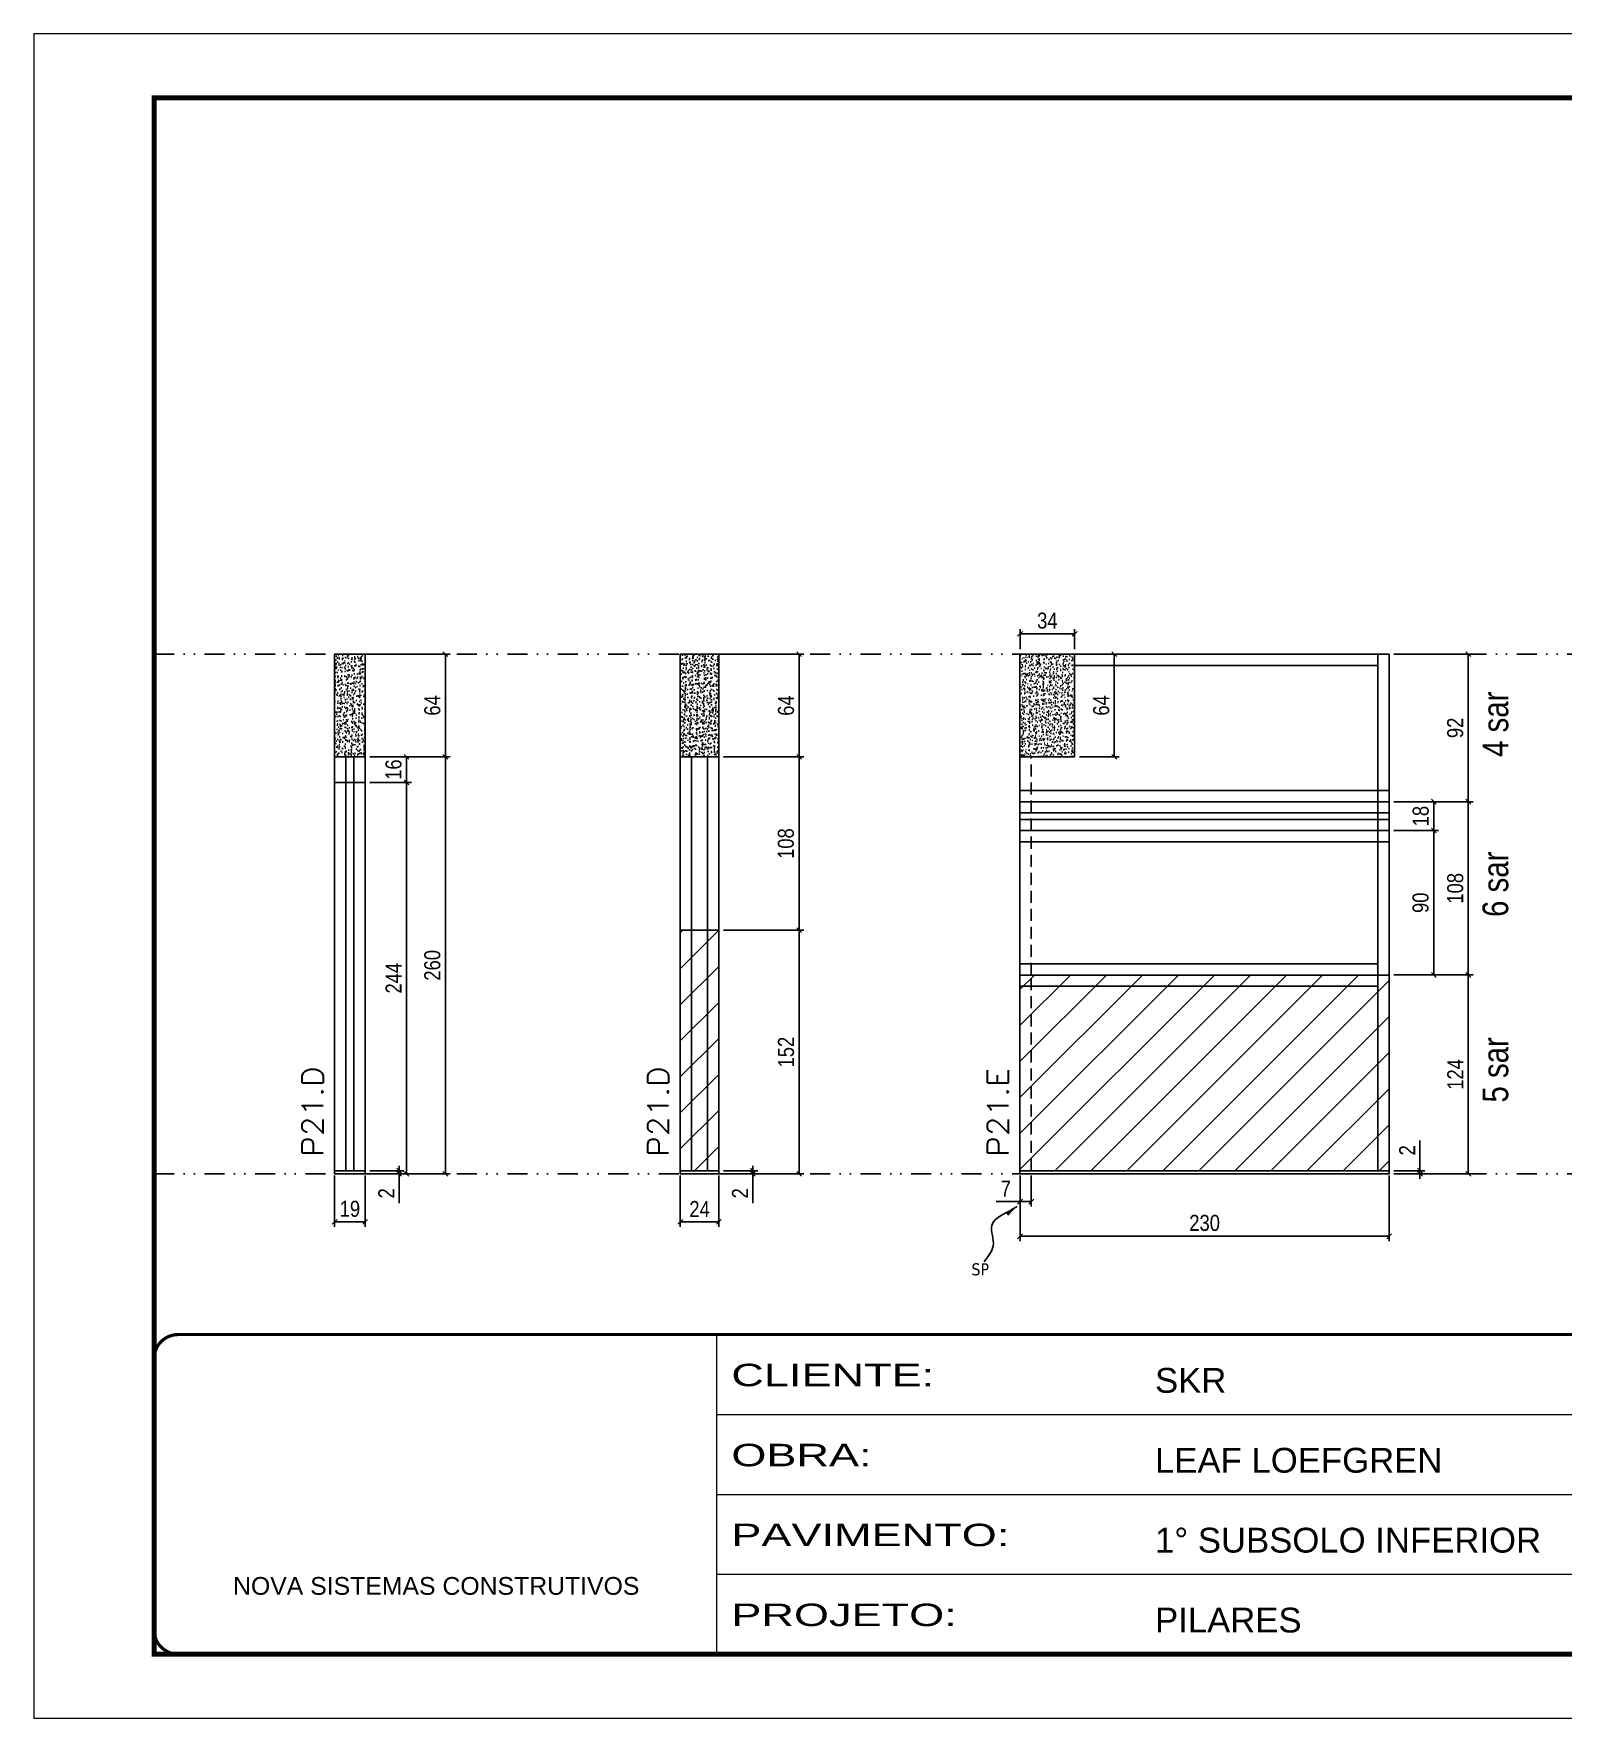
# Model space of a CAD drawing. Extents: x 14400 to 27878, y -21631 to 6985.
# Drawn here: x 15998 to 16952, y -5551 to -4501 of the extents above; entities that cross this region are included whole.
import ezdxf

# ---------------------------------------------------------------- set-up
doc = ezdxf.new("R2010")
doc.units = 0
for name, pattern in [('CONTINUO', [0]), ('DASHED', [0.75, 0.5, -0.25]), ('DIVIDE2', [0.625, 0.25, -0.125, 0, -0.125, 0, -0.125]), ('HIDDEN', [0.375, 0.25, -0.125])]:
    doc.linetypes.add(name, pattern=pattern)
for name, color, linetype in [('COTA', 241, 'Continuous'), ('NOMENCLATURA', 7, 'Continuous'), ('Nível', 160, 'Continuous'), ('Painéis', 200, 'Continuous'), ('SARR_2.2x7', 40, 'Continuous'), ('Sarrafo de Pressão', 42, 'HIDDEN'), ('texto', 7, 'Continuous')]:
    doc.layers.add(name, color=color, linetype=linetype)
for name, color, linetype, lineweight in [('Folhas', 255, 'Continuous', 9), ('Hachura', 251, 'Continuous', 9), ('SARRAFO DE PRESSAO', 251, 'DASHED', 9), ('Texto Seção', 7, 'Continuous', 15)]:
    doc.layers.add(name, color=color, linetype=linetype, lineweight=lineweight)
doc.styles.add('ARIAL', font='arial.ttf')
doc.styles.add('ARIAL_NARROW', font='ARIALN.TTF', dxfattribs={"height": 0.2})
doc.styles.add('COTA TECNICA', font='techl___.ttf', dxfattribs={"height": 10})
doc.styles.add('COTA TECNICA-50', font='techl___.ttf', dxfattribs={"height": 10})
doc.styles.add('REGUA-120', font='ROMANS.shx', dxfattribs={"height": 15})
doc.styles.get("Standard").update_dxf_attribs({"font": 'arial.ttf'})
doc.styles.add('Tecnologia', font='')
doc.styles.get('Tecnologia').set_extended_font_data('Forgotten Futurist')
doc.dimstyles.new('COTA PAINEL-50', dxfattribs={"dimtxt": 10, "dimasz": 3, "dimexe": 3, "dimexo": 3, "dimgap": 3, "dimtad": 1, "dimdec": 1, "dimzin": 12, "dimdsep": 46, "dimtxsty": 'COTA TECNICA-50', "dimblk1": 'OBLIQUE', "dimblk2": 'OBLIQUE', "dimsah": 1, "dimcen": 0.9, "dimclrd": 4, "dimclre": 4, "dimclrt": 240, "dimadec": 1, "dimazin": 3, "dimtfac": 1, "dimtdec": 1, "dimtmove": 0, "dimatfit": 3, "dimfxl": 1, "dimtolj": 1, "dimtzin": 12, "dimarcsym": 0})
doc.dimstyles.new('PAINEL', dxfattribs={"dimtxt": 10, "dimasz": 3, "dimexe": 3, "dimexo": 3, "dimgap": 3, "dimtad": 1, "dimdec": 1, "dimzin": 12, "dimdsep": 46, "dimtxsty": 'COTA TECNICA', "dimblk1": 'OBLIQUE', "dimblk2": 'OBLIQUE', "dimsah": 1, "dimcen": 0.9, "dimclrd": 4, "dimclre": 4, "dimclrt": 240, "dimadec": 1, "dimazin": 3, "dimtfac": 1, "dimtdec": 1, "dimtmove": 0, "dimatfit": 3, "dimfxl": 1, "dimtolj": 1, "dimtzin": 12, "dimarcsym": 0})
doc.dimstyles.get("Standard").update_dxf_attribs({"dimtxt": 0.18, "dimasz": 0.18, "dimexe": 0.18, "dimexo": 0.0625, "dimgap": 0.09, "dimtad": 0, "dimtih": 1, "dimtoh": 1, "dimdec": 4, "dimzin": 0, "dimdsep": 46, "dimtxsty": 'Standard', "dimcen": 0.09, "dimadec": 0, "dimazin": 0, "dimtfac": 1, "dimtdec": 4, "dimtofl": 0, "dimtmove": 0, "dimatfit": 3, "dimfxl": 1, "dimtolj": 1, "dimtzin": 0, "dimarcsym": 0})

# ---------------------------------------------------------------- blocks, each defined once
blk = doc.blocks.new('9999999999')
at = {"color": 30, "linetype": 'CONTINUO'}
for p, q in [((98564.6, 34230.2), (98564.6, 34429.4)), ((98564.6, 34379.6), (99584, 34379.6)), ((98564.6, 34329.8), (99488, 34329.8)), ((98564.6, 34280), (99488, 34280))]:
    blk.add_line(p, q, dxfattribs=at)
at = {"color": 30, "linetype": 'CONTINUO', "const_width": 2}
blk.add_lwpolyline([(99584, 34230.2), (99584, 34414.4, 0.414214), (99569, 34429.4), (98229, 34429.4, 0.414214), (98214, 34414.4), (98214, 34245.2, 0.414214), (98229, 34230.2), (99584, 34230.2)], format="xyb", dxfattribs=at)
at = {"layer": 'Folhas'}
blk.add_lwpolyline([(98139, 34190.2), (99624, 34190.2), (99624, 35240.2), (98139, 35240.2)], close=True, dxfattribs=at)
at = {"layer": 'Folhas', "color": 30, "const_width": 3}
blk.add_lwpolyline([(98214, 34230.2), (99584, 34230.2), (99584, 35200.2), (98214, 35200.2)], close=True, dxfattribs=at)
at = {"color": 7, "linetype": 'Continuous', "ltscale": 5, "style": 'ARIAL'}
for s, height, p in [('SKR', 15.48, (98837.7, 34393.1)), ('LEAF LOEFGREN', 15.483, (98837.7, 34343.3)), ('1° SUBSOLO INFERIOR', 15.483, (98837.7, 34293.5)), ('NOVA SISTEMAS CONSTRUTIVOS', 11.059, (98263.2, 34267.2)), ('PILARES', 15.48, (98837.7, 34243.7))]:
    blk.add_text(s, height=height, dxfattribs=at).set_placement(p)
at = {"layer": 'Folhas', "color": 7, "style": 'Tecnologia', "width": 1.5}
for s, p in [('CLIENTE:', (98573.7, 34397.2)), ('OBRA:', (98573.7, 34347.3)), ('PAVIMENTO:', (98573.7, 34297.5)), ('PROJETO:', (98573.7, 34247.7))]:
    blk.add_text(s, height=14, dxfattribs=at).set_placement(p)
blk = doc.blocks.new('_Oblique')
at = {"color": 0, "linetype": 'ByBlock', "lineweight": -2}
blk.add_line((-0.5, -0.5), (0.5, 0.5), dxfattribs=at)
blk = doc.blocks.new('*D1482')
at = {"layer": 'COTA', "color": 4, "lineweight": -2, "transparency": 16777216}
for p, q in [((16401.4, -5212.7), (16401.4, -5244.6)), ((16425.4, -5212.7), (16425.4, -5244.6)), ((16401.4, -5241.6), (16425.4, -5241.6))]:
    blk.add_line(p, q, dxfattribs=at)
at = {"layer": 'Defpoints', "color": 0, "transparency": 16777216}
for p in [(16401.4, -5209.7), (16425.4, -5209.7), (16425.4, -5241.6)]:
    blk.add_point(p, dxfattribs=at)
at = {"layer": 'COTA', "color": 4, "lineweight": -2, "transparency": 16777216, "xscale": 3, "yscale": 3, "zscale": 3, "rotation": 180}
blk.add_blockref('_Oblique', (16401.4, -5241.6), dxfattribs=at)
at = {"layer": 'COTA', "color": 4, "lineweight": -2, "transparency": 16777216, "xscale": 3, "yscale": 3, "zscale": 3}
blk.add_blockref('_Oblique', (16425.4, -5241.6), dxfattribs=at)
at = {"layer": 'COTA', "color": 240, "transparency": 16777216, "insert": (16413.4, -5233.6), "char_height": 10, "attachment_point": 5, "style": 'COTA TECNICA'}
blk.add_mtext('\\A1;24', dxfattribs=at)
blk = doc.blocks.new('*D1483')
at = {"layer": 'COTA', "color": 4, "lineweight": -2, "transparency": 16777216}
for p, q in [((16446.6, -5209.7), (16446.6, -5206.7)), ((16428.4, -5209.7), (16449.6, -5209.7)), ((16428.4, -5211.7), (16449.6, -5211.7)), ((16446.6, -5209.7), (16446.6, -5211.7)), ((16446.6, -5211.7), (16446.6, -5229.9))]:
    blk.add_line(p, q, dxfattribs=at)
at = {"layer": 'Defpoints', "color": 0, "transparency": 16777216}
for p in [(16425.4, -5209.7), (16425.4, -5211.7), (16446.6, -5209.7)]:
    blk.add_point(p, dxfattribs=at)
at = {"layer": 'COTA', "color": 4, "lineweight": -2, "transparency": 16777216, "xscale": 3, "yscale": 3, "zscale": 3}
for p, rotation in [((16446.6, -5209.7), 270), ((16446.6, -5211.7), 90)]:
    blk.add_blockref('_Oblique', p, dxfattribs=dict(at, rotation=rotation))
at = {"layer": 'COTA', "color": 240, "transparency": 16777216, "insert": (16438.6, -5223.8), "char_height": 10, "attachment_point": 5, "rotation": 90, "style": 'COTA TECNICA-50'}
blk.add_mtext('\\A1;2', dxfattribs=at)
blk = doc.blocks.new('*D1501')
at = {"layer": 'COTA', "color": 4, "linetype": 'ByBlock', "lineweight": -2, "transparency": 16777216}
for p, q in [((16428.4, -4887.7), (16478.4, -4887.7)), ((16475.4, -4887.7), (16475.4, -4951.8)), ((16428.4, -4951.8), (16478.4, -4951.8))]:
    blk.add_line(p, q, dxfattribs=at)
at = {"layer": 'Defpoints', "color": 0, "linetype": 'ByBlock', "transparency": 16777216}
for p in [(16425.4, -4887.7), (16425.4, -4951.8), (16475.4, -4951.8)]:
    blk.add_point(p, dxfattribs=at)
at = {"layer": 'COTA', "color": 4, "linetype": 'ByBlock', "lineweight": -2, "transparency": 16777216, "xscale": 3, "yscale": 3, "zscale": 3}
for p, rotation in [((16475.4, -4887.7), 90), ((16475.4, -4951.8), 270)]:
    blk.add_blockref('_Oblique', p, dxfattribs=dict(at, rotation=rotation))
at = {"layer": 'COTA', "color": 240, "linetype": 'ByBlock', "transparency": 16777216, "insert": (16467.3, -4919.8), "char_height": 10, "attachment_point": 5, "rotation": 90, "style": 'COTA TECNICA'}
blk.add_mtext('\\A1;64', dxfattribs=at)
blk = doc.blocks.new('*D1484')
at = {"layer": 'COTA', "color": 4, "lineweight": -2, "transparency": 16777216}
for p, q in [((16186, -5212.7), (16186, -5244.6)), ((16205, -5212.7), (16205, -5244.6)), ((16186, -5241.6), (16205, -5241.6))]:
    blk.add_line(p, q, dxfattribs=at)
at = {"layer": 'Defpoints', "color": 0, "transparency": 16777216}
for p in [(16186, -5209.7), (16205, -5209.7), (16205, -5241.6)]:
    blk.add_point(p, dxfattribs=at)
at = {"layer": 'COTA', "color": 4, "lineweight": -2, "transparency": 16777216, "xscale": 3, "yscale": 3, "zscale": 3, "rotation": 180}
blk.add_blockref('_Oblique', (16186, -5241.6), dxfattribs=at)
at = {"layer": 'COTA', "color": 4, "lineweight": -2, "transparency": 16777216, "xscale": 3, "yscale": 3, "zscale": 3}
blk.add_blockref('_Oblique', (16205, -5241.6), dxfattribs=at)
at = {"layer": 'COTA', "color": 240, "transparency": 16777216, "insert": (16195.5, -5233.5), "char_height": 10, "attachment_point": 5, "style": 'COTA TECNICA'}
blk.add_mtext('\\A1;19', dxfattribs=at)
blk = doc.blocks.new('*D1485')
at = {"layer": 'COTA', "color": 4, "lineweight": -2, "transparency": 16777216}
for p, q in [((16226.2, -5209.7), (16226.2, -5206.7)), ((16208, -5209.7), (16229.2, -5209.7)), ((16208, -5211.7), (16229.2, -5211.7)), ((16226.2, -5209.7), (16226.2, -5211.7)), ((16226.2, -5211.7), (16226.2, -5229.9))]:
    blk.add_line(p, q, dxfattribs=at)
at = {"layer": 'Defpoints', "color": 0, "transparency": 16777216}
for p in [(16205, -5209.7), (16205, -5211.7), (16226.2, -5209.7)]:
    blk.add_point(p, dxfattribs=at)
at = {"layer": 'COTA', "color": 4, "lineweight": -2, "transparency": 16777216, "xscale": 3, "yscale": 3, "zscale": 3}
for p, rotation in [((16226.2, -5209.7), 270), ((16226.2, -5211.7), 90)]:
    blk.add_blockref('_Oblique', p, dxfattribs=dict(at, rotation=rotation))
at = {"layer": 'COTA', "color": 240, "transparency": 16777216, "insert": (16218.2, -5223.8), "char_height": 10, "attachment_point": 5, "rotation": 90, "style": 'COTA TECNICA-50'}
blk.add_mtext('\\A1;2', dxfattribs=at)
blk = doc.blocks.new('*D1486')
at = {"layer": 'COTA', "color": 4, "lineweight": -2, "transparency": 16777216}
for p, q in [((16208, -4967.7), (16233.8, -4967.7)), ((16230.8, -5211.7), (16230.8, -4967.7)), ((16208, -5211.7), (16233.8, -5211.7))]:
    blk.add_line(p, q, dxfattribs=at)
at = {"layer": 'Defpoints', "color": 0, "transparency": 16777216}
for p in [(16205, -4967.7), (16230.8, -4967.7), (16205, -5211.7)]:
    blk.add_point(p, dxfattribs=at)
at = {"layer": 'COTA', "color": 4, "lineweight": -2, "transparency": 16777216, "xscale": 3, "yscale": 3, "zscale": 3}
for p, rotation in [((16230.8, -4967.7), 90), ((16230.8, -5211.7), 270)]:
    blk.add_blockref('_Oblique', p, dxfattribs=dict(at, rotation=rotation))
at = {"layer": 'COTA', "color": 240, "transparency": 16777216, "insert": (16222.7, -5089.7), "char_height": 10, "attachment_point": 5, "rotation": 90, "style": 'COTA TECNICA-50'}
blk.add_mtext('\\A1;244', dxfattribs=at)
blk = doc.blocks.new('*D1487')
at = {"layer": 'COTA', "color": 4, "lineweight": -2, "transparency": 16777216}
for p, q in [((16613.1, -5212.7), (16613.1, -5253.6)), ((16843.1, -5212.7), (16843.1, -5253.6)), ((16613.1, -5250.6), (16843.1, -5250.6))]:
    blk.add_line(p, q, dxfattribs=at)
at = {"layer": 'Defpoints', "color": 0, "transparency": 16777216}
for p in [(16613.1, -5209.7), (16843.1, -5209.7), (16843.1, -5250.6)]:
    blk.add_point(p, dxfattribs=at)
at = {"layer": 'COTA', "color": 4, "lineweight": -2, "transparency": 16777216, "xscale": 3, "yscale": 3, "zscale": 3, "rotation": 180}
blk.add_blockref('_Oblique', (16613.1, -5250.6), dxfattribs=at)
at = {"layer": 'COTA', "color": 4, "lineweight": -2, "transparency": 16777216, "xscale": 3, "yscale": 3, "zscale": 3}
blk.add_blockref('_Oblique', (16843.1, -5250.6), dxfattribs=at)
at = {"layer": 'COTA', "color": 240, "transparency": 16777216, "insert": (16728.1, -5242.3), "char_height": 10, "attachment_point": 5, "style": 'COTA TECNICA'}
blk.add_mtext('\\A1;230', dxfattribs=at)
blk = doc.blocks.new('*D1488')
at = {"layer": 'COTA', "color": 4, "lineweight": -2, "transparency": 16777216}
for p, q in [((16613.1, -5214.7), (16613.1, -5232)), ((16620.1, -5212.7), (16620.1, -5232)), ((16613.1, -5229), (16598.3, -5229)), ((16620.1, -5229), (16613.1, -5229))]:
    blk.add_line(p, q, dxfattribs=at)
at = {"layer": 'Defpoints', "color": 0, "transparency": 16777216}
for p in [(16613.1, -5211.7), (16620.1, -5209.7), (16613.1, -5229)]:
    blk.add_point(p, dxfattribs=at)
at = {"layer": 'COTA', "color": 4, "lineweight": -2, "transparency": 16777216, "xscale": 3, "yscale": 3, "zscale": 3, "rotation": 180}
blk.add_blockref('_Oblique', (16613.1, -5229), dxfattribs=at)
at = {"layer": 'COTA', "color": 4, "lineweight": -2, "transparency": 16777216, "xscale": 3, "yscale": 3, "zscale": 3}
blk.add_blockref('_Oblique', (16620.1, -5229), dxfattribs=at)
at = {"layer": 'COTA', "color": 240, "transparency": 16777216, "insert": (16604.2, -5220.9), "char_height": 10, "attachment_point": 5, "style": 'COTA TECNICA-50'}
blk.add_mtext('\\A1;7', dxfattribs=at)
blk = doc.blocks.new('*D1489')
at = {"layer": 'COTA', "color": 4, "lineweight": -2, "transparency": 16777216}
for p, q in [((16862.3, -5209.7), (16862.3, -5190.9)), ((16846.1, -5209.7), (16865.3, -5209.7)), ((16846.1, -5211.7), (16865.3, -5211.7)), ((16862.3, -5211.7), (16862.3, -5209.7)), ((16862.3, -5211.7), (16862.3, -5214.7))]:
    blk.add_line(p, q, dxfattribs=at)
at = {"layer": 'Defpoints', "color": 0, "transparency": 16777216}
for p in [(16843.1, -5209.7), (16843.1, -5211.7), (16862.3, -5211.7)]:
    blk.add_point(p, dxfattribs=at)
at = {"layer": 'COTA', "color": 4, "lineweight": -2, "transparency": 16777216, "xscale": 3, "yscale": 3, "zscale": 3}
for p, rotation in [((16862.3, -5209.7), 270), ((16862.3, -5211.7), 90)]:
    blk.add_blockref('_Oblique', p, dxfattribs=dict(at, rotation=rotation))
at = {"layer": 'COTA', "color": 240, "transparency": 16777216, "insert": (16854.3, -5197), "char_height": 10, "attachment_point": 5, "rotation": 90, "style": 'COTA TECNICA-50'}
blk.add_mtext('\\A1;2', dxfattribs=at)
blk = doc.blocks.new('*D1502')
at = {"layer": 'COTA', "color": 4, "lineweight": -2, "transparency": 16777216}
for p, q in [((16650.1, -4887.7), (16674.8, -4887.7)), ((16671.8, -4887.7), (16671.8, -4951.7)), ((16650.1, -4951.7), (16674.8, -4951.7))]:
    blk.add_line(p, q, dxfattribs=at)
at = {"layer": 'Defpoints', "color": 0, "transparency": 16777216}
for p in [(16647.1, -4887.7), (16647.1, -4951.7), (16671.8, -4951.7)]:
    blk.add_point(p, dxfattribs=at)
at = {"layer": 'COTA', "color": 4, "lineweight": -2, "transparency": 16777216, "xscale": 3, "yscale": 3, "zscale": 3}
for p, rotation in [((16671.8, -4887.7), 90), ((16671.8, -4951.7), 270)]:
    blk.add_blockref('_Oblique', p, dxfattribs=dict(at, rotation=rotation))
at = {"layer": 'COTA', "color": 240, "transparency": 16777216, "insert": (16663.7, -4919.7), "char_height": 10, "attachment_point": 5, "rotation": 90, "style": 'COTA TECNICA'}
blk.add_mtext('\\A1;64', dxfattribs=at)
blk = doc.blocks.new('*D1503')
at = {"layer": 'COTA', "color": 4, "lineweight": -2, "transparency": 16777216}
for p, q in [((16613.1, -4884.7), (16613.1, -4872.1)), ((16647.1, -4875.1), (16613.1, -4875.1)), ((16647.1, -4884.7), (16647.1, -4872.1))]:
    blk.add_line(p, q, dxfattribs=at)
at = {"layer": 'Defpoints', "color": 0, "transparency": 16777216}
for p in [(16613.1, -4875.1), (16613.1, -4887.7), (16647.1, -4887.7)]:
    blk.add_point(p, dxfattribs=at)
at = {"layer": 'COTA', "color": 4, "lineweight": -2, "transparency": 16777216, "xscale": 3, "yscale": 3, "zscale": 3, "rotation": 180}
blk.add_blockref('_Oblique', (16613.1, -4875.1), dxfattribs=at)
at = {"layer": 'COTA', "color": 4, "lineweight": -2, "transparency": 16777216, "xscale": 3, "yscale": 3, "zscale": 3}
blk.add_blockref('_Oblique', (16647.1, -4875.1), dxfattribs=at)
at = {"layer": 'COTA', "color": 240, "transparency": 16777216, "insert": (16630.1, -4866.9), "char_height": 10, "attachment_point": 5, "style": 'COTA TECNICA'}
blk.add_mtext('\\A1;34', dxfattribs=at)
blk = doc.blocks.new('*D1504')
at = {"layer": 'COTA', "color": 4, "lineweight": -2, "transparency": 16777216}
for p, q in [((16846.1, -5087.7), (16895.4, -5087.7)), ((16892.4, -5211.7), (16892.4, -5087.7)), ((16846.1, -5211.7), (16895.4, -5211.7))]:
    blk.add_line(p, q, dxfattribs=at)
at = {"layer": 'Defpoints', "color": 0, "transparency": 16777216}
for p in [(16843.1, -5087.7), (16892.4, -5087.7), (16843.1, -5211.7)]:
    blk.add_point(p, dxfattribs=at)
at = {"layer": 'COTA', "color": 4, "lineweight": -2, "transparency": 16777216, "xscale": 3, "yscale": 3, "zscale": 3}
for p, rotation in [((16892.4, -5087.7), 90), ((16892.4, -5211.7), 270)]:
    blk.add_blockref('_Oblique', p, dxfattribs=dict(at, rotation=rotation))
at = {"layer": 'COTA', "color": 240, "transparency": 16777216, "insert": (16884.3, -5149.7), "char_height": 10, "attachment_point": 5, "rotation": 90, "style": 'COTA TECNICA'}
blk.add_mtext('\\A1;124', dxfattribs=at)
blk = doc.blocks.new('*D1490')
at = {"layer": 'COTA', "color": 4, "lineweight": -2, "transparency": 16777216}
for p, q in [((16428.4, -5059.8), (16478.4, -5059.8)), ((16475.4, -5211.7), (16475.4, -5059.8)), ((16428.4, -5211.7), (16478.4, -5211.7))]:
    blk.add_line(p, q, dxfattribs=at)
at = {"layer": 'Defpoints', "color": 0, "transparency": 16777216}
for p in [(16425.4, -5059.8), (16475.4, -5059.8), (16425.4, -5211.7)]:
    blk.add_point(p, dxfattribs=at)
at = {"layer": 'COTA', "color": 4, "lineweight": -2, "transparency": 16777216, "xscale": 3, "yscale": 3, "zscale": 3}
for p, rotation in [((16475.4, -5059.8), 90), ((16475.4, -5211.7), 270)]:
    blk.add_blockref('_Oblique', p, dxfattribs=dict(at, rotation=rotation))
at = {"layer": 'COTA', "color": 240, "transparency": 16777216, "insert": (16467.3, -5135.8), "char_height": 10, "attachment_point": 5, "rotation": 90, "style": 'COTA TECNICA-50'}
blk.add_mtext('\\A1;152', dxfattribs=at)
blk = doc.blocks.new('*D1515')
at = {"layer": 'COTA', "color": 4, "lineweight": -2, "transparency": 16777216}
for p, q in [((16208, -4887.7), (16258, -4887.7)), ((16255, -4887.7), (16255, -4951.7)), ((16208, -4951.7), (16258, -4951.7))]:
    blk.add_line(p, q, dxfattribs=at)
at = {"layer": 'Defpoints', "color": 0, "transparency": 16777216}
for p in [(16205, -4887.7), (16205, -4951.7), (16255, -4951.7)]:
    blk.add_point(p, dxfattribs=at)
at = {"layer": 'COTA', "color": 4, "lineweight": -2, "transparency": 16777216, "xscale": 3, "yscale": 3, "zscale": 3}
for p, rotation in [((16255, -4887.7), 90), ((16255, -4951.7), 270)]:
    blk.add_blockref('_Oblique', p, dxfattribs=dict(at, rotation=rotation))
at = {"layer": 'COTA', "color": 240, "transparency": 16777216, "insert": (16246.9, -4919.7), "char_height": 10, "attachment_point": 5, "rotation": 90, "style": 'COTA TECNICA'}
blk.add_mtext('\\A1;64', dxfattribs=at)
blk = doc.blocks.new('*D1516')
at = {"layer": 'COTA', "color": 4, "lineweight": -2, "transparency": 16777216}
for p, q in [((16846.1, -4887.7), (16895.4, -4887.7)), ((16892.4, -4979.7), (16892.4, -4887.7)), ((16846.1, -4979.7), (16895.4, -4979.7))]:
    blk.add_line(p, q, dxfattribs=at)
at = {"layer": 'Defpoints', "color": 0, "transparency": 16777216}
for p in [(16843.1, -4887.7), (16892.4, -4887.7), (16843.1, -4979.7)]:
    blk.add_point(p, dxfattribs=at)
at = {"layer": 'COTA', "color": 4, "lineweight": -2, "transparency": 16777216, "xscale": 3, "yscale": 3, "zscale": 3}
for p, rotation in [((16892.4, -4887.7), 90), ((16892.4, -4979.7), 270)]:
    blk.add_blockref('_Oblique', p, dxfattribs=dict(at, rotation=rotation))
at = {"layer": 'COTA', "color": 240, "transparency": 16777216, "insert": (16884.3, -4933.7), "char_height": 10, "attachment_point": 5, "rotation": 90, "style": 'COTA TECNICA'}
blk.add_mtext('\\A1;92', dxfattribs=at)
blk = doc.blocks.new('*D1603')
at = {"layer": 'COTA', "color": 4, "lineweight": -2, "transparency": 16777216}
for p, q in [((16208, -4951.7), (16233.8, -4951.7)), ((16230.8, -4967.7), (16230.8, -4951.7)), ((16208, -4967.7), (16233.8, -4967.7))]:
    blk.add_line(p, q, dxfattribs=at)
at = {"layer": 'Defpoints', "color": 0, "transparency": 16777216}
for p in [(16205, -4951.7), (16230.8, -4951.7), (16205, -4967.7)]:
    blk.add_point(p, dxfattribs=at)
at = {"layer": 'COTA', "color": 4, "lineweight": -2, "transparency": 16777216, "xscale": 3, "yscale": 3, "zscale": 3}
for p, rotation in [((16230.8, -4951.7), 90), ((16230.8, -4967.7), 270)]:
    blk.add_blockref('_Oblique', p, dxfattribs=dict(at, rotation=rotation))
at = {"layer": 'COTA', "color": 240, "transparency": 16777216, "insert": (16222.7, -4959.7), "char_height": 10, "attachment_point": 5, "rotation": 90, "style": 'COTA TECNICA'}
blk.add_mtext('\\A1;16', dxfattribs=at)
blk = doc.blocks.new('*D1604')
at = {"layer": 'COTA', "color": 4, "lineweight": -2, "transparency": 16777216}
for p, q in [((16208, -4951.7), (16258, -4951.7)), ((16255, -4951.7), (16255, -5211.7)), ((16208, -5211.7), (16258, -5211.7))]:
    blk.add_line(p, q, dxfattribs=at)
at = {"layer": 'Defpoints', "color": 0, "transparency": 16777216}
for p in [(16205, -4951.7), (16205, -5211.7), (16255, -5211.7)]:
    blk.add_point(p, dxfattribs=at)
at = {"layer": 'COTA', "color": 4, "lineweight": -2, "transparency": 16777216, "xscale": 3, "yscale": 3, "zscale": 3}
for p, rotation in [((16255, -4951.7), 90), ((16255, -5211.7), 270)]:
    blk.add_blockref('_Oblique', p, dxfattribs=dict(at, rotation=rotation))
at = {"layer": 'COTA', "color": 240, "transparency": 16777216, "insert": (16246.9, -5081.7), "char_height": 10, "attachment_point": 5, "rotation": 90, "style": 'COTA TECNICA'}
blk.add_mtext('\\A1;260', dxfattribs=at)
blk = doc.blocks.new('*D1605')
at = {"layer": 'COTA', "color": 4, "lineweight": -2, "transparency": 16777216}
for p, q in [((16428.4, -4951.8), (16478.4, -4951.8)), ((16475.4, -5059.8), (16475.4, -4951.8)), ((16428.4, -5059.8), (16478.4, -5059.8))]:
    blk.add_line(p, q, dxfattribs=at)
at = {"layer": 'Defpoints', "color": 0, "transparency": 16777216}
for p in [(16425.4, -4951.8), (16475.4, -4951.8), (16425.4, -5059.8)]:
    blk.add_point(p, dxfattribs=at)
at = {"layer": 'COTA', "color": 4, "lineweight": -2, "transparency": 16777216, "xscale": 3, "yscale": 3, "zscale": 3}
for p, rotation in [((16475.4, -4951.8), 90), ((16475.4, -5059.8), 270)]:
    blk.add_blockref('_Oblique', p, dxfattribs=dict(at, rotation=rotation))
at = {"layer": 'COTA', "color": 240, "transparency": 16777216, "insert": (16467.2, -5005.8), "char_height": 10, "attachment_point": 5, "rotation": 90, "style": 'COTA TECNICA'}
blk.add_mtext('\\A1;108', dxfattribs=at)
blk = doc.blocks.new('*D1613')
at = {"layer": 'COTA', "color": 4, "lineweight": -2, "transparency": 16777216}
for p, q in [((16846.1, -4979.7), (16895.4, -4979.7)), ((16892.4, -4979.7), (16892.4, -5087.7)), ((16846.1, -5087.7), (16895.4, -5087.7))]:
    blk.add_line(p, q, dxfattribs=at)
at = {"layer": 'Defpoints', "color": 0, "transparency": 16777216}
for p in [(16843.1, -4979.7), (16843.1, -5087.7), (16892.4, -5087.7)]:
    blk.add_point(p, dxfattribs=at)
at = {"layer": 'COTA', "color": 4, "lineweight": -2, "transparency": 16777216, "xscale": 3, "yscale": 3, "zscale": 3}
for p, rotation in [((16892.4, -4979.7), 90), ((16892.4, -5087.7), 270)]:
    blk.add_blockref('_Oblique', p, dxfattribs=dict(at, rotation=rotation))
at = {"layer": 'COTA', "color": 240, "transparency": 16777216, "insert": (16884.3, -5033.7), "char_height": 10, "attachment_point": 5, "rotation": 90, "style": 'COTA TECNICA'}
blk.add_mtext('\\A1;108', dxfattribs=at)
blk = doc.blocks.new('*D1618')
at = {"layer": 'COTA', "color": 4, "lineweight": -2, "transparency": 16777216}
for p, q in [((16846.1, -4997.7), (16873.9, -4997.7)), ((16870.9, -4997.7), (16870.9, -5087.7)), ((16846.1, -5087.7), (16873.9, -5087.7))]:
    blk.add_line(p, q, dxfattribs=at)
at = {"layer": 'Defpoints', "color": 0, "transparency": 16777216}
for p in [(16843.1, -4997.7), (16843.1, -5087.7), (16870.9, -5087.7)]:
    blk.add_point(p, dxfattribs=at)
at = {"layer": 'COTA', "color": 4, "lineweight": -2, "transparency": 16777216, "xscale": 3, "yscale": 3, "zscale": 3}
for p, rotation in [((16870.9, -4997.7), 90), ((16870.9, -5087.7), 270)]:
    blk.add_blockref('_Oblique', p, dxfattribs=dict(at, rotation=rotation))
at = {"layer": 'COTA', "color": 240, "transparency": 16777216, "insert": (16862.7, -5042.7), "char_height": 10, "attachment_point": 5, "rotation": 90, "style": 'COTA TECNICA'}
blk.add_mtext('\\A1;90', dxfattribs=at)
blk = doc.blocks.new('*D1619')
at = {"layer": 'COTA', "color": 4, "lineweight": -2, "transparency": 16777216}
for p, q in [((16846.1, -4979.7), (16873.9, -4979.7)), ((16870.9, -4997.7), (16870.9, -4979.7)), ((16846.1, -4997.7), (16873.9, -4997.7))]:
    blk.add_line(p, q, dxfattribs=at)
at = {"layer": 'Defpoints', "color": 0, "transparency": 16777216}
for p in [(16843.1, -4979.7), (16870.9, -4979.7), (16843.1, -4997.7)]:
    blk.add_point(p, dxfattribs=at)
at = {"layer": 'COTA', "color": 4, "lineweight": -2, "transparency": 16777216, "xscale": 3, "yscale": 3, "zscale": 3}
for p, rotation in [((16870.9, -4979.7), 90), ((16870.9, -4997.7), 270)]:
    blk.add_blockref('_Oblique', p, dxfattribs=dict(at, rotation=rotation))
at = {"layer": 'COTA', "color": 240, "transparency": 16777216, "insert": (16862.8, -4988.7), "char_height": 10, "attachment_point": 5, "rotation": 90, "style": 'COTA TECNICA'}
blk.add_mtext('\\A1;18', dxfattribs=at)

msp = doc.modelspace()

# ---------------------------------------------------------------- hatches: boundary and pattern name
at = {"layer": 'COTA'}
h = msp.add_hatch(dxfattribs=at)
h.set_pattern_fill('AR-CONC', color=256, scale=0.03)
h.set_pattern_definition([(50, (-3170, 108), (5.4655401, -0.4781726), [0.5715, -6.2865]), (355, (-3170, 108), (-1.0573026, 5.7317054), [0.4572, -5.0292175]), (100.451445, (-3169.5445, 107.96), (4.4082374, 5.2535326), [0.4857003, -5.3427073]), (46.1842, (-3170, 109.524), (8.1323712, -1.2612698), [0.85725, -9.42975]), (96.635558, (-3169.322, 109.419), (7.122124, 7.4227837), [0.7285507, -8.0140682]), (351.18415, (-3170, 109.524), (7.122124, 7.4227837), [0.685799, -7.543792]), (21, (-3169.238, 109.143), (4.5484317, -3.0679559), [0.5715, -6.2865]), (326, (-3169.238, 109.143), (1.8540609, 5.525639), [0.4572, -5.0292]), (71.451445, (-3168.859, 108.8873), (6.4024926, 2.457683), [0.4857003, -5.3426981]), (37.5, (-3170, 108), (0.0926581, 2.53665117), [0, -4.96824, 0, -5.1054, 0, -5.04825]), (7.5, (-3170, 108), (2.00458988, 3.00541724), [0, -2.91084, 0, -4.85394, 0, -1.92405]), (327.5, (-3171.6993, 108), (4.06771786, -0.17186232), [0, -1.905, 0, -5.9436, 0, -7.8867]), (317.5, (-3172.4613, 108), (4.44387544, 0.7627947), [0, -2.4765, 0, -3.94716, 0, -5.6007])])
h.paths.add_polyline_path([(16205, -4887.74), (16186, -4887.74), (16186, -4951.74), (16205, -4951.74)])
h = msp.add_hatch(dxfattribs=at)
h.set_pattern_fill('AR-CONC', color=256, scale=0.03)
h.set_pattern_definition([(50, (723.5183, -9200.601), (5.4655401, -0.4781726), [0.5715, -6.2865]), (355, (723.5183, -9200.601), (-1.0573026, 5.7317054), [0.4572, -5.0292175]), (100.451445, (723.974, -9200.6407), (4.4082374, 5.2535326), [0.4857003, -5.3427073]), (46.1842, (723.518, -9199.077), (8.1323712, -1.2612698), [0.85725, -9.42975]), (96.63556, (724.196, -9199.182), (7.122124, 7.4227837), [0.7285507, -8.0140682]), (351.18415, (723.518, -9199.077), (7.122124, 7.4227837), [0.685799, -7.543792]), (21, (724.2803, -9199.458), (4.5484317, -3.067956), [0.5715, -6.2865]), (326, (724.2803, -9199.458), (1.8540609, 5.525639), [0.4572, -5.0292]), (71.451445, (724.6593, -9199.7135), (6.4024926, 2.457683), [0.4857003, -5.3426981]), (37.5, (723.5183, -9200.6009), (0.0926581, 2.53665117), [0, -4.96824, 0, -5.1054, 0, -5.04825]), (7.5, (723.5183, -9200.6009), (2.00458988, 3.00541724), [0, -2.91084, 0, -4.85394, 0, -1.92405]), (327.5, (721.819, -9200.6009), (4.06771786, -0.17186232), [0, -1.905, 0, -5.9436, 0, -7.8867]), (317.5, (721.057, -9200.601), (4.44387544, 0.7627947), [0, -2.4765, 0, -3.94716, 0, -5.6007])])
h.paths.add_polyline_path([(16425.38, -4887.74), (16401.38, -4887.74), (16401.38, -4951.76), (16425.38, -4951.76)])
h = msp.add_hatch(dxfattribs=at)
h.set_pattern_fill('AR-CONC', color=256, scale=0.03)
h.set_pattern_definition([(50, (-430.349, -2309.15), (5.4655401, -0.4781726), [0.5715, -6.2865]), (355, (-430.349, -2309.15), (-1.0573026, 5.7317054), [0.4572, -5.0292175]), (100.451445, (-429.8933, -2309.19), (4.4082374, 5.2535326), [0.4857003, -5.3427073]), (46.1842, (-430.349, -2307.626), (8.1323712, -1.2612698), [0.85725, -9.42975]), (96.63556, (-429.671, -2307.731), (7.122124, 7.4227837), [0.7285507, -8.0140682]), (351.18415, (-430.349, -2307.626), (7.122124, 7.4227837), [0.685799, -7.543792]), (21, (-429.587, -2308.007), (4.5484317, -3.067956), [0.5715, -6.2865]), (326, (-429.587, -2308.007), (1.8540609, 5.525639), [0.4572, -5.0292]), (71.451445, (-429.208, -2308.263), (6.4024926, 2.457683), [0.4857003, -5.3426981]), (37.5, (-430.3488, -2309.1502), (0.0926581, 2.53665117), [0, -4.96824, 0, -5.1054, 0, -5.04825]), (7.5, (-430.3488, -2309.1502), (2.00458988, 3.00541724), [0, -2.91084, 0, -4.85394, 0, -1.92405]), (327.5, (-432.048, -2309.1502), (4.06771786, -0.17186232), [0, -1.905, 0, -5.9436, 0, -7.8867]), (317.5, (-432.81, -2309.1502), (4.44387544, 0.7627947), [0, -2.4765, 0, -3.94716, 0, -5.6007])])
h.paths.add_polyline_path([(16647.05, -4887.74), (16613.05, -4887.74), (16613.05, -4951.74), (16647.05, -4951.74)])
at = {"layer": 'Hachura'}
h = msp.add_hatch(dxfattribs=at)
h.set_pattern_fill('ANSI31', color=256, scale=5)
h.paths.add_polyline_path([(16425.38, -5059.76), (16401.38, -5059.76), (16401.38, -5209.74), (16425.38, -5209.74)])
h = msp.add_hatch(dxfattribs=at)
h.set_pattern_fill('ANSI31', color=256, scale=5)
h.paths.add_polyline_path([(16843.05, -5087.74), (16613.05, -5087.74), (16613.05, -5209.74), (16843.05, -5209.74)])

# ---------------------------------------------------------------- linework, layer by layer
at = {"layer": 'COTA'}
for p, q in [((16613.05, -4951.74), (16613.05, -4887.74)), ((16613.05, -4887.74), (16647.05, -4887.74))]:
    msp.add_line(p, q, dxfattribs=at)
msp.add_lwpolyline([(16186, -4951.74), (16205, -4951.74), (16205, -4887.74), (16186, -4887.74)], close=True, dxfattribs=at)
at = {"layer": 'COTA', "linetype": 'ByBlock'}
msp.add_lwpolyline([(16401.38, -4951.76), (16425.38, -4951.76), (16425.38, -4887.74), (16401.38, -4887.74)], close=True, dxfattribs=at)
at = {"layer": 'Nível', "color": 4, "linetype": 'DIVIDE2', "ltscale": 50}
for p, q in [((16073.47, -4887.74), (17443.47, -4887.74)), ((16073.47, -5211.74), (17443.47, -5211.74))]:
    msp.add_line(p, q, dxfattribs=at)
at = {"layer": 'Painéis'}
for p, q in [((16843.05, -4887.74), (16647.05, -4887.74)), ((16647.05, -4887.74), (16647.05, -4951.74)), ((16843.05, -5209.74), (16843.05, -4887.74)), ((16401.38, -4951.76), (16425.38, -4951.76)), ((16401.38, -5059.76), (16401.38, -4951.76)), ((16425.38, -4951.76), (16425.38, -5059.76)), ((16613.05, -4951.74), (16613.05, -5209.74)), ((16647.05, -4951.74), (16613.05, -4951.74)), ((16186, -4967.74), (16186, -5209.74)), ((16186, -4967.74), (16205, -4967.74)), ((16205, -4967.74), (16205, -5209.74)), ((16613.05, -4979.74), (16843.05, -4979.74)), ((16613.05, -4997.74), (16843.05, -4997.74)), ((16401.38, -5059.76), (16401.38, -5209.74)), ((16425.38, -5059.76), (16401.38, -5059.76)), ((16425.38, -5059.76), (16401.38, -5059.76)), ((16425.38, -5059.76), (16425.38, -5209.74)), ((16613.05, -5087.74), (16843.05, -5087.74)), ((16186, -5209.74), (16205, -5209.74)), ((16186, -5209.74), (16205, -5209.74)), ((16186, -5211.74), (16186, -5209.74)), ((16205, -5211.74), (16186, -5211.74)), ((16205, -5209.74), (16205, -5211.74)), ((16401.38, -5209.74), (16425.38, -5209.74)), ((16401.38, -5209.74), (16425.38, -5209.74)), ((16401.38, -5211.74), (16401.38, -5209.74)), ((16425.38, -5211.74), (16401.38, -5211.74)), ((16425.38, -5209.74), (16425.38, -5211.74))]:
    msp.add_line(p, q, dxfattribs=at)
for points in [[(16186, -4951.74), (16205, -4951.74), (16205, -4967.74), (16186, -4967.74)], [(16613.05, -5209.74), (16843.05, -5209.74), (16843.05, -5211.74), (16613.05, -5211.74)]]:
    msp.add_lwpolyline(points, close=True, dxfattribs=at)
at = {"layer": 'SARR_2.2x7'}
for p, q in [((16836.05, -5087.74), (16836.05, -4887.74)), ((16647.05, -4894.74), (16836.05, -4894.74)), ((16193, -4951.74), (16193, -5209.74)), ((16198, -4951.74), (16198, -5209.74)), ((16408.38, -5059.76), (16408.38, -4951.76)), ((16418.38, -4951.76), (16418.38, -5059.76)), ((16613.05, -4972.74), (16843.05, -4972.74)), ((16613.05, -4986.74), (16843.05, -4986.74)), ((16613.05, -4990.74), (16843.05, -4990.74)), ((16613.05, -5004.74), (16843.05, -5004.74)), ((16408.38, -5059.76), (16408.38, -5209.74)), ((16418.38, -5059.76), (16418.38, -5209.74)), ((16613.05, -5080.74), (16836.05, -5080.74)), ((16836.05, -5209.74), (16836.05, -5087.74)), ((16613.05, -5094.74), (16836.05, -5094.74))]:
    msp.add_line(p, q, dxfattribs=at)
at = {"layer": 'Sarrafo de Pressão', "ltscale": 30}
for p, q in [((16620.05, -5087.74), (16620.05, -4951.74)), ((16620.05, -5209.74), (16620.05, -5087.74))]:
    msp.add_line(p, q, dxfattribs=at)

# ---------------------------------------------------------------- block references
at = {"layer": 'SARRAFO DE PRESSAO', "color": 6, "linetype": 'ByBlock'}
msp.add_blockref('9999999999', (-82140.51, -39741.23), dxfattribs=at)

# ---------------------------------------------------------------- texts
at = {"layer": 'NOMENCLATURA', "style": 'ARIAL_NARROW'}
for s, p in [('4 sar', (16917.29, -4951.83)), ('6 sar', (16917.29, -5051.55)), ('5 sar', (16917.29, -5167.22)), ('5 sar', (16917.29, -5167.22))]:
    msp.add_text(s, height=16, rotation=90, dxfattribs=at).set_placement(p)
at = {"layer": 'texto', "color": 0, "insert": (16588.27, -5271.23), "char_height": 7.5, "attachment_point": 5}
msp.add_mtext('{\\fTahoma|b0|i0|c0|p34;\\C4;SP}', dxfattribs=at)
at = {"layer": 'Texto Seção', "style": 'REGUA-120', "width": 1.1}
for s, p in [('P21.D', (16178.75, -5200.98)), ('P21.D', (16394.13, -5200.98)), ('P21.E', (16605.8, -5200.98))]:
    msp.add_text(s, height=13, rotation=90, dxfattribs=at).set_placement(p)

# ---------------------------------------------------------------- dimensions: what is measured, and where the dimension line sits
at = {"layer": 'COTA'}
for base, p1, p2, angle, dimstyle, picture, middle in [((16613.05, -4875.1), (16647.05, -4887.74), (16613.05, -4887.74), 180, 'PAINEL', '*D1503', (16630.05, -4866.88)), ((16254.99, -4951.74), (16205, -4887.74), (16205, -4951.74), 90, 'PAINEL', '*D1515', (16246.89, -4919.74)), ((16671.79, -4951.74), (16647.05, -4887.74), (16647.05, -4951.74), 90, 'PAINEL', '*D1502', (16663.69, -4919.74)), ((16892.42, -4887.74), (16843.05, -4979.74), (16843.05, -4887.74), 90, 'PAINEL', '*D1516', (16884.33, -4933.74)), ((16254.99, -5211.74), (16205, -4951.74), (16205, -5211.74), 90, 'PAINEL', '*D1604', (16246.89, -5081.74)), ((16475.37, -4951.76), (16425.38, -5059.76), (16425.38, -4951.76), 90, 'PAINEL', '*D1605', (16467.25, -5005.76)), ((16230.79, -4967.74), (16205, -5211.74), (16205, -4967.74), 90, 'COTA PAINEL-50', '*D1486', (16222.72, -5089.74)), ((16892.42, -5087.74), (16843.05, -4979.74), (16843.05, -5087.74), 90, 'PAINEL', '*D1613', (16884.29, -5033.74)), ((16870.88, -4979.74), (16843.05, -4997.74), (16843.05, -4979.74), 90, 'PAINEL', '*D1619', (16862.78, -4988.74)), ((16870.88, -5087.74), (16843.05, -4997.74), (16843.05, -5087.74), 90, 'PAINEL', '*D1618', (16862.75, -5042.74)), ((16475.37, -5059.76), (16425.38, -5211.74), (16425.38, -5059.76), 90, 'COTA PAINEL-50', '*D1490', (16467.26, -5135.75)), ((16892.42, -5087.74), (16843.05, -5211.74), (16843.05, -5087.74), 90, 'PAINEL', '*D1504', (16884.34, -5149.74)), ((16613.05, -5228.98), (16620.05, -5209.74), (16613.05, -5211.74), 180, 'COTA PAINEL-50', '*D1488', (16604.18, -5220.91))]:
    dim = msp.add_linear_dim(base=base, p1=p1, p2=p2, angle=angle, dimstyle=dimstyle, dxfattribs=at)
    dim.commit()
    dim.dimension.update_dxf_attribs({"geometry": picture, "text_midpoint": middle})
at = {"layer": 'COTA', "linetype": 'ByBlock'}
dim = msp.add_linear_dim(base=(16475.37, -4951.76), p1=(16425.38, -4887.74), p2=(16425.38, -4951.76), angle=90, dimstyle='PAINEL', dxfattribs=at)
dim.commit()
dim.dimension.update_dxf_attribs({"geometry": '*D1501', "text_midpoint": (16467.27, -4919.75)})
at = {"layer": 'COTA'}
for base, p1, p2, dimstyle, picture, middle in [((16230.79, -4951.74), (16205, -4967.74), (16205, -4951.74), 'PAINEL', '*D1603', (16230.79, -4959.74)), ((16862.31, -5211.74), (16843.05, -5209.74), (16843.05, -5211.74), 'COTA PAINEL-50', '*D1489', (16862.31, -5196.99)), ((16226.19, -5209.74), (16205, -5211.74), (16205, -5209.74), 'COTA PAINEL-50', '*D1485', (16226.19, -5223.8)), ((16446.58, -5209.74), (16425.38, -5211.74), (16425.38, -5209.74), 'COTA PAINEL-50', '*D1483', (16446.58, -5223.8))]:
    dim = msp.add_linear_dim(base=base, p1=p1, p2=p2, angle=90, dimstyle=dimstyle, dxfattribs=at)
    dim.commit()
    dim.dimension.update_dxf_attribs({"geometry": picture, "text_midpoint": middle, "dimtype": 160})
for base, p1, p2, picture, middle in [((16205, -5241.63), (16186, -5209.74), (16205, -5209.74), '*D1484', (16195.5, -5233.55)), ((16425.38, -5241.63), (16401.38, -5209.74), (16425.38, -5209.74), '*D1482', (16413.38, -5233.56)), ((16843.05, -5250.56), (16613.05, -5209.74), (16843.05, -5209.74), '*D1487', (16728.05, -5242.34))]:
    dim = msp.add_linear_dim(base=base, p1=p1, p2=p2, dimstyle='PAINEL', override={"dimarcsym": 2}, dxfattribs=at)
    dim.commit()
    dim.dimension.update_dxf_attribs({"geometry": picture, "text_midpoint": middle})

# ---------------------------------------------------------------- leaders
at = {"layer": 'COTA', "path_type": 1}
msp.add_leader([(16611.22, -5231.92), (16595.44, -5243.76), (16596.36, -5256.76), (16590.81, -5266.54)], dimstyle='Standard', override={"dimasz": 8}, dxfattribs=at)

doc.saveas('drawing.dxf')
